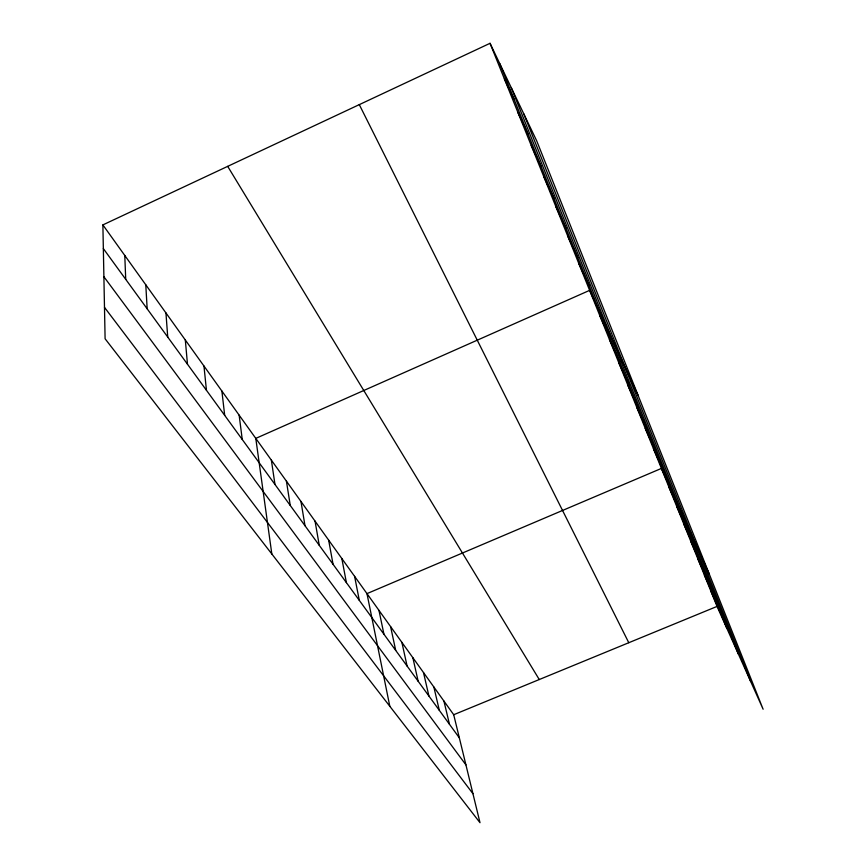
<?xml version="1.0" encoding="UTF-8"?>
<svg xmlns="http://www.w3.org/2000/svg" width="866" height="866" viewBox="0 0 866 866"><rect width="100%" height="100%" fill="white"/><g stroke="black" fill="none" stroke-linecap="round" stroke-linejoin="round"><path stroke-width="1.3" d="M102.881 224.9L453.708 714.721L480.002 822.7L105.1 338.779L102.881 224.9L490.037 43.3L536.704 140.855L763.119 709.232L717.026 606.427L490.037 43.3M453.708 714.721L717.026 606.427M104.483 307.354L472.933 793.678M103.888 276.741L465.908 764.84M103.346 248.585L459.326 737.832M227.693 166.359L539.269 679.539M359.293 104.624L628.781 642.724M504.358 78.828L514.155 99.438M518.085 112.872L527.979 133.808M531.237 145.499L541.218 166.716M543.859 176.816L553.904 198.282M555.983 206.887L566.083 228.559M567.631 235.79L577.774 257.635M578.834 263.589L589.021 285.585M638.177 395.578L589.627 290.359L255.784 438.391L271.827 553.991M599.716 315.386L609.935 337.599M609.458 339.548L619.677 361.826M618.854 362.876L629.084 385.208M627.937 385.413L638.155 407.789M636.727 407.204L646.934 429.601M645.213 428.28L655.41 450.677M653.44 448.675L663.605 471.072M709.222 573.931L661.397 468.43L366.968 593.621L389.808 706.277M669.115 487.558L679.225 509.922M676.584 506.101L686.673 528.433M683.837 524.092L693.893 546.37M690.873 541.542L700.886 563.777M697.693 558.473L707.674 580.653M704.329 574.927L714.266 597.031M710.769 590.904L720.664 612.944M499.714 63.521L726.877 628.402M523.789 113.857L750.714 681.564M511.232 87.607L738.406 654.101M443.922 701.059L449.476 724.29M433.855 687.019L439.333 710.347M423.506 672.568L428.908 696.015M412.855 657.695L418.159 681.25M401.889 642.388L407.096 666.041M390.598 626.616L395.697 650.377M378.962 610.368L383.941 634.226M354.595 576.345L359.314 600.376M341.832 558.527L346.4 582.623M328.647 540.124L333.053 564.286M315.04 521.115L319.273 545.342M300.967 501.468L305.005 525.738M286.419 481.16L290.262 505.473M271.361 460.138L274.987 484.473M239.146 415.15L242.253 439.495M221.88 391.042L224.695 415.366M203.954 366.015L206.454 390.295M185.313 340.002L187.478 364.218M165.947 312.951L167.733 337.08M145.78 284.795L147.166 308.805M124.78 255.47L125.722 279.339"/></g></svg>
